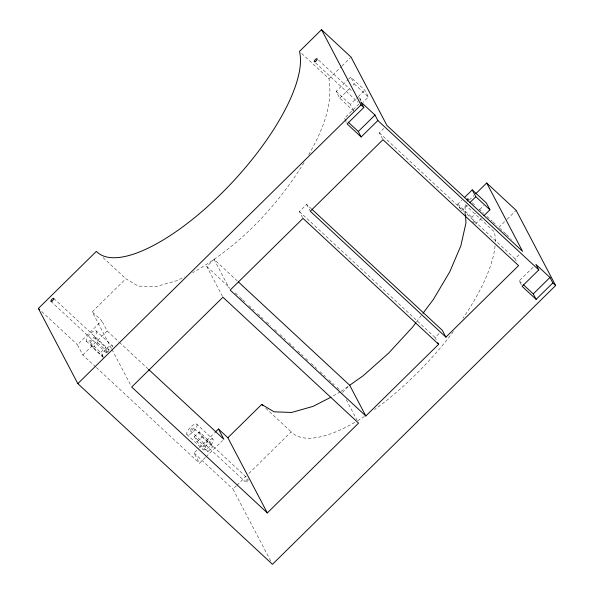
<?xml version="1.0" encoding="UTF-8"?>
<svg xmlns="http://www.w3.org/2000/svg" width="594" height="594" viewBox="0 0 594 594"><rect width="100%" height="100%" fill="white"/><g stroke="black" fill="none" stroke-linecap="round" stroke-linejoin="round"><path stroke-width="0.45" stroke-dasharray="2.97 2.23" d="M304.024 162.637C276.418 207.217 238.699 247.037 192.649 272.661M308.717 154.744C321.829 131.92 333.219 105.635 328.979 78.787L300.156 52.034M416.424 322.007L421.339 315.473M111.523 348.619L92.219 311.843L125.839 278.749L138.187 286.078L155.665 286.702L177.22 280.576L184.526 276.826M328.979 78.787L341.305 66.654M341.951 66.016L350.386 57.715M95.701 366.936L82.811 354.982L77.428 344.728L101.797 320.738L92.219 311.843M353.861 111.286L339.761 98.196L336.174 91.357L348.054 79.663M348.715 79.017L350.698 77.064L364.798 90.154L368.384 96.993L363.105 102.19M103.505 357.618L92.812 347.69L90.073 342.478L95.04 337.592L105.739 347.52L108.078 351.982M339.761 98.196L350.326 87.801M352.962 85.202L354.284 83.903L350.698 77.064M82.811 354.982L107.18 330.992L101.797 320.738M92.812 347.69L97.78 342.797L95.04 337.592M353.467 110.529L350.274 104.447L357.536 97.305M358.197 96.651L364.798 90.154M103.111 356.875L100.772 352.413L105.739 347.52M359.021 103.92L344.253 118.466L346.257 120.322M222.498 296.413L206.786 266.491L214.048 259.34L237.786 281.378M302.606 217.634L299.413 211.561L306.675 204.41L311.419 208.821M382.551 138.937L379.366 132.863L383.769 128.527M194.335 436.694L199.302 431.808L210.001 441.736L212.697 446.881L207.729 451.767L197.037 441.839L194.335 436.694L205.034 446.629L207.729 451.767M197.037 441.839L202.005 436.946L199.302 431.808M205.39 457.417L199.458 463.253L194.075 452.999L198.686 448.463M199.346 447.817L214.493 432.907M205.034 446.629L210.001 441.736M467.248 205.16L461.308 211.004L457.722 204.173L461.679 200.275M206.044 456.771L222.512 440.562M469.327 200.067L473.826 195.634M481.348 218.25L475.408 224.101L471.822 217.263L475.779 213.365M479.744 209.467L483.702 205.569M270.738 561.033L232.982 489.114L236.286 485.862M236.947 485.209L246.206 476.098M248.856 473.492L291.179 431.831A144.297 51.604 -47.1 0 0 355.435 422M498.819 227.443L506.534 219.847M507.172 219.216L516.171 210.358M342.434 392.396L349.034 385.9M436.256 339.746L435.053 337.466L439.679 332.922M516.201 261.048L515.005 258.769L520.04 253.816M521.272 284.771L519.223 280.865L533.991 266.327M340.347 391.84L331.786 396.785M341.067 391.335L348.255 386.263M354.284 83.903L368.384 96.993M472.252 202.747L475.601 205.858M478.957 208.977L483.65 213.328M487.006 216.446L492.374 221.421M493.042 222.045L497.067 225.779M499.747 228.274L505.784 233.873M506.459 234.496L510.476 238.231M318.533 60.068L352.732 91.818M358.769 97.423L360.781 99.287M315.622 62.927L357.878 102.153A2.049 0.735 -47.1 0 1 357.892 101.619M336.174 91.357L350.274 104.447M457.722 204.173L471.822 217.263M379.366 132.863L515.005 258.769M463.996 213.498L466.676 215.993M472.72 221.607L474.064 222.854M519.223 280.865L522.564 283.969M299.413 211.561L435.053 337.466M206.786 266.491L229.848 287.897M235.276 292.931L239.345 296.71M240.021 297.342L242.055 299.228M242.731 299.859L246.124 303.007M248.834 305.524L254.262 310.558M257.655 313.706L263.083 318.74M266.468 321.889L270.537 325.668M274.606 329.447L277.324 331.964M280.034 334.481L285.462 339.516M288.855 342.664L294.275 347.705M297.668 350.854L303.096 355.888M305.806 358.405L308.524 360.922M311.234 363.439L316.661 368.48M320.047 371.621L325.475 376.663M328.868 379.811L334.296 384.845M337.006 387.362L339.716 389.879M265.704 408.189L291.179 431.831M103.052 257.596L125.839 278.749M107.18 330.992L118.711 341.691M119.387 342.322L147.876 368.763M96.495 331.148A7.18 2.569 -47.1 0 1 89.954 340.726A7.18 2.569 -47.1 0 1 87.778 336.583A7.18 2.569 -47.1 0 1 96.495 331.148L112.645 346.139M196.985 424.428A7.18 2.569 -47.1 0 1 190.451 434.006A7.18 2.569 -47.1 0 1 188.276 429.863A7.18 2.569 -47.1 0 1 196.985 424.428L213.142 439.419A7.18 2.569 -47.1 0 1 206.601 448.997A7.18 2.569 -47.1 0 1 204.425 444.854A7.18 2.569 -47.1 0 1 213.142 439.419M53.787 298.448L109.014 349.71M193.354 428.007A2.049 0.735 -47.1 0 1 191.491 430.739A2.049 0.735 -47.1 0 1 190.867 429.559A2.049 0.735 -47.1 0 1 193.354 428.007L247.052 477.851M202.005 436.946L212.697 446.881M97.78 342.797L107.804 352.108M50.884 301.307L106.111 352.569M190.451 430.865L245.508 481.972M90.073 342.478L100.772 352.413M86.323 341.156L102.48 356.148M186.82 434.437L202.97 449.428M41.706 311.568L77.428 344.728M194.075 452.999L232.982 489.114M96.377 367.567L199.458 463.253M345.069 120.025L346.302 122.371M306.675 204.41L309.868 210.484M346.25 399.68L356.868 419.899M214.048 259.34L229.336 288.454M111.954 349.435L130.828 385.395M465.458 214.612L464.827 204.492L494.319 231.868A144.297 51.604 -47.1 0 1 495.292 241.973M495.062 245.805A144.297 51.604 -47.1 0 1 463.001 318.206M453.363 331.608A144.297 51.604 -47.1 0 1 374.51 409.57M364.449 416.446A144.297 51.604 -47.1 0 1 356.252 421.525M359.749 99.413A2.049 0.735 -47.1 0 1 360.818 99.391A2.049 0.735 -47.1 0 1 360.053 101.01M511.679 239.352A2.049 0.735 -47.1 0 1 511.865 239.701M248.396 479.64A2.049 0.735 -47.1 0 1 246.302 481.979A2.049 0.735 -47.1 0 1 245.753 480.932A2.049 0.735 -47.1 0 1 248.04 478.957M102.977 356.593A7.18 2.569 -47.1 0 1 106.304 348.752A7.18 2.569 -47.1 0 1 112.793 346.926M107.529 352.175A2.049 0.735 -47.1 0 1 106.126 352.034A2.049 0.735 -47.1 0 1 108.331 349.651A2.049 0.735 -47.1 0 1 108.598 351.017M108.279 351.433A2.049 0.735 -47.1 0 1 107.915 351.826"/><path stroke-width="0.89" d="M415.882 322.735L412.6 327.094L388.743 353.022L363.194 375.735L349.695 385.254L238.469 282.009M422.98 313.29L433.353 299.487L449.762 271.837L460.855 245.79L465.978 222.891L465.518 215.533M486.679 182.982L516.171 210.358L555.642 285.536L272.453 564.3L77.829 383.642L38.358 308.457L96.347 251.373A144.297 51.604 -47.1 0 0 220.508 194.424A144.297 51.604 -47.1 0 0 299.487 51.411L321.54 29.7L351.032 57.076L386.917 125.423L522.557 251.336L486.679 182.982L475.749 193.733M77.829 383.642L361.011 104.886L321.54 29.7M363.825 107.492L347.119 123.931L361.167 136.969L377.866 120.53L374.992 115.058L360.952 102.027L363.825 107.492L361.011 104.886M361.167 136.969L358.293 131.497L374.992 115.058M215.154 432.254L218.444 429.017L227.858 437.748L267.33 512.934L358.568 423.128L222.921 297.223L131.69 387.028L267.33 512.934M464.322 197.676L472.237 189.88L486.345 202.97L489.931 209.801L483.991 215.652M227.858 437.748L261.687 404.455L274.049 411.813L291.535 412.466L313.105 406.363L330.977 397.2M469.891 202.561L475.831 196.711L472.237 189.88M438.647 344.305L302.999 218.392L230.182 290.072L365.822 415.986L438.647 344.305L437.845 342.783M445.908 337.154L518.592 265.607L382.952 139.694L310.261 211.249L445.908 337.154L442.315 330.323L312.102 209.444M538.795 269.899L522.089 286.338L536.137 299.376L552.836 282.93L549.97 277.465L535.922 264.427L538.795 269.899L377.866 120.53M536.137 299.376L533.264 293.904L549.97 277.465M475.831 196.711L489.931 209.801M552.836 282.93L555.642 285.536M348.262 122.186L358.293 131.497M523.232 284.593L533.264 293.904M261.687 404.455L263.023 405.702M148.552 369.394L223.827 439.263L218.444 429.017M38.358 308.457L39.694 309.697M349.695 385.254L365.822 415.986M466.416 199.755A2.049 0.735 -47.1 0 1 468.228 199.012A2.049 0.735 -47.1 0 1 467.129 201.128M315.317 61.561A2.049 0.735 -47.1 0 0 317.189 58.821A2.049 0.735 -47.1 0 0 314.701 60.373A2.049 0.735 -47.1 0 0 315.317 61.561M51.916 301.188A2.049 0.735 -47.1 0 0 53.787 298.448A2.049 0.735 -47.1 0 0 51.299 300A2.049 0.735 -47.1 0 0 51.916 301.188"/></g></svg>
